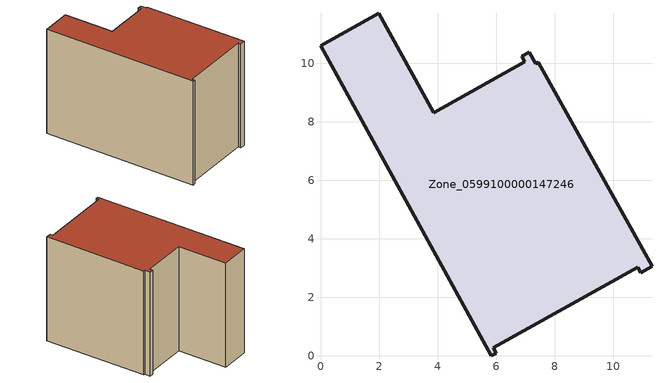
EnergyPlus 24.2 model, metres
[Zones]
Zone_0599100000147246
 floor ground (C_G): 7.45,10.04 11.33,3.06 10.95,2.84 10.84,3.03 5.9,0.28 6.01,0.09 5.84,0 0,10.6 1.99,11.71 3.87,8.31 6.98,10.04 6.87,10.23 7.13,10.38 7.35,9.98 z0
 wall outside (C_F): 6.87,10.23 6.98,10.04 3.87,8.31 1.99,11.71 0,10.6 5.84,0 6.01,0.09 5.9,0.28 10.84,3.03 10.95,2.84 11.33,3.06 7.45,10.04 7.35,9.98 7.13,10.38 6.87,10.23 z0:8.34
 roof outside (C_R): 11.33,3.06 7.45,10.04 7.35,9.98 7.13,10.38 6.87,10.23 6.98,10.04 3.87,8.31 1.99,11.71 0,10.6 5.84,0 6.01,0.09 5.9,0.28 10.84,3.03 10.95,2.84 z8.34
[BUILDING]
Pand.0599100000147246: North Axis=0; Terrain=City; Loads Convergence Tolerance Value=0.04; Temperature Convergence Tolerance Value=0.4; Solar Distribution=FullExterior; Maximum Number of Warmup Days=25; Minimum Number of Warmup Days=1
[Site:Location]
Rotterdam.The.Hague.AP_ZH_NLD Design_Conditions: Latitude=51.96; Longitude=4.45; Time Zone=1; Elevation=-4.5
[SITE:GROUNDTEMPERATURE:BUILDINGSURFACE]
18, 18, 18, 18, 18, 18, 18, 18, 18, 18, 18, 18
[MATERIAL] Thermal Absorptance=0.9; Solar Absorptance=0.7; Visible Absorptance=0.7
Name | Roughness | Thickness | Conductivity | Density | Specific Heat
G.TC.1965-1974 | MediumSmooth | 0.15 | 0.882353 | 540 | 1210
F.TC.1965-1974 | Rough | 0.3 | 0.697674 | 1920 | 840
R.TC.1965-1974 | MediumRough | 0.2 | 0.232558 | 1500 | 1000
[CONSTRUCTION]
C_G: G.TC.1965-1974
C_F: F.TC.1965-1974
C_R: R.TC.1965-1974
[ZONE]
Zone_0599100000147246: Type=1; Multiplier=1; Ceiling Height=Autocalculate; Volume=Autocalculate; Floor Area=autocalculate; Part of Total Floor Area=Yes
[ZONEINFILTRATION:DESIGNFLOWRATE]
Infil_Zone_0599100000147246: Zone or ZoneList or Space or SpaceList=Zone_0599100000147246; Schedule=AlwaysOn; Design Flow Rate Calculation Method=Flow/Area; Flow Rate per Floor Area=0.003; Constant Term Coefficient=1; Temperature Term Coefficient=0; Velocity Term Coefficient=0; Velocity Squared Term Coefficient=0
[HVACTEMPLATE:ZONE:IDEALLOADSAIRSYSTEM]
Zone_0599100000147246: Maximum Heating Supply Air Temperature=50; Minimum Cooling Supply Air Temperature=13; Maximum Heating Supply Air Humidity Ratio=0.0156; Minimum Cooling Supply Air Humidity Ratio=0.0077; Heating Limit=NoLimit; Cooling Limit=NoLimit; Dehumidification Control Type=ConstantSensibleHeatRatio; Cooling Sensible Heat Ratio=0.7; Dehumidification Setpoint=60; Humidification Control Type=None; Humidification Setpoint=30; Outdoor Air Method=None; Outdoor Air Flow Rate per Person=0.00944; Outdoor Air Flow Rate per Zone Floor Area=0; Outdoor Air Flow Rate per Zone=0; Demand Controlled Ventilation Type=None; Outdoor Air Economizer Type=NoEconomizer; Heat Recovery Type=None; Sensible Heat Recovery Effectiveness=0.7; Latent Heat Recovery Effectiveness=0.65
[ZONECONTROL:THERMOSTAT]
ThermostatControl_Zone_0599100000147246: Zone or ZoneList=Zone_0599100000147246; Control Type Schedule=DualSetpointControlType; Control 1=Thermostat_Zone_0599100000147246; Temperature Difference Between Cutout And Setpoint=0
[THERMOSTATSETPOINT:DUALSETPOINT]
Thermostat_Zone_0599100000147246: Heating Setpoint Temperature Schedule=HeatingSetpoint_Zone_0599100000147246; Cooling Setpoint Temperature Schedule=CoolingSetpoint_Zone_0599100000147246
[SCHEDULE:COMPACT]
HeatingSetpoint_Zone_0599100000147246: Through: 12/31, For: AllDays, Until: 24:00, 21
CoolingSetpoint_Zone_0599100000147246: Through: 12/31, For: AllDays, Until: 24:00, 24
DualSetpointControlType: Through: 12/31, For: AllDays, Until: 24:00, 4
AlwaysOn: Through: 12/31, For: AllDays, Until: 24:00, 1
